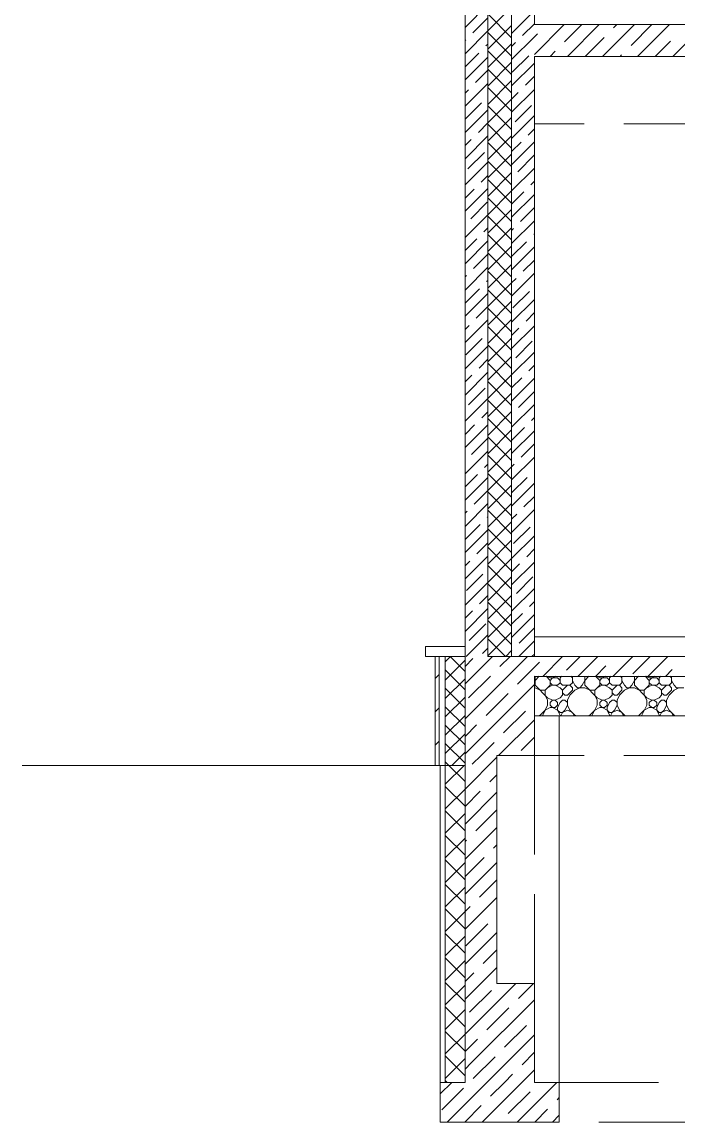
# Model space of a CAD drawing. Header units: millimetres. Extents: x 53645 to 137188, y 78097 to 135533.
# Drawn here: x 88784 to 92098, y 101230 to 106783 of the extents above; entities that cross this region are included whole.
import ezdxf

# ---------------------------------------------------------------- set-up
doc = ezdxf.new("R2010")
doc.units = ezdxf.units.MM
doc.linetypes.add('GOST2.303 4', pattern=[7, 5, -2, 0])
doc.layers.add('hatch', color=7, linetype='Continuous', lineweight=5)
doc.layers.add('Wall2', color=5, linetype='Continuous', lineweight=5)

msp = doc.modelspace()

# ---------------------------------------------------------------- linework, layer by layer
at = {"layer": 'hatch', "color": 251, "ltscale": 75}
for points in [[(91133.8, 107989.9), (91133.8, 103579.9)], [(91133.8, 103579.9), (91133.8, 107989.9)], [(91253.8, 107989.9), (91253.8, 103579.9)], [(91253.8, 103579.9), (91253.8, 107989.9)], [(90868.8, 103580), (90888.8, 103580)], [(90888.8, 103029.9), (90888.8, 103580)], [(90888.8, 103580), (90918.8, 103580)], [(90888.8, 103580), (90888.8, 103029.9)], [(90918.8, 103029.9), (90918.8, 103580)], [(90918.8, 103580), (91018.8, 103580)], [(90918.8, 103580), (90918.8, 103029.9)], [(91018.8, 103580), (91018.8, 103579.9)], [(91018.8, 103579.9), (91018.8, 103079.9)], [(91253.8, 103579.9), (91133.8, 103579.9)], [(91368.8, 103579.9), (91253.8, 103579.9)], [(91018.8, 103079.9), (91018.8, 103079.9)], [(91018.8, 103079.9), (91018.8, 103029.9)], [(91018.8, 103029.9), (90918.8, 103029.9)]]:
    msp.add_lwpolyline(points, dxfattribs=at)
at = {"layer": 'hatch', "color": 251, "lineweight": 0, "ltscale": 75}
for points in [[(91018.8, 106756), (91133.8, 106871)], [(91133.8, 106738.4), (91253.8, 106858.4)], [(91057.9, 106728.8), (91133.8, 106804.7)], [(91253.8, 106703.9), (91133.8, 106823.9)], [(91018.8, 106623.4), (91133.8, 106738.4)], [(91133.8, 106645.6), (91253.8, 106765.6)], [(91018.8, 106689.7), (91022.1, 106693)], [(91253.8, 106611.1), (91133.8, 106731.1)], [(91253.8, 106593.2), (91368.8, 106708.2)], [(91018.8, 106557.1), (91088.4, 106626.7)], [(91124.2, 106662.5), (91133.8, 106672.1)], [(91133.8, 106552.8), (91253.8, 106672.8)], [(91253.8, 106518.3), (91133.8, 106638.3)], [(91253.8, 106659.5), (91273.4, 106679.1)], [(91018.8, 106490.8), (91133.8, 106605.8)], [(91133.8, 106460), (91253.8, 106580)], [(91253.8, 106460.7), (91368.8, 106575.7)], [(91256.8, 106529.9), (91339.7, 106612.8)], [(91071.8, 106477.5), (91133.8, 106539.5)], [(91253.8, 106425.5), (91133.8, 106545.5)], [(91018.8, 106358.2), (91133.8, 106473.2)], [(91133.8, 106367.2), (91253.8, 106487.2)], [(91323.1, 106463.6), (91368.8, 106509.4)], [(91018.8, 106424.5), (91036.1, 106441.7)], [(91253.8, 106332.7), (91133.8, 106452.7)], [(91253.8, 106328.1), (91368.8, 106443.1)], [(91253.8, 106394.4), (91287.3, 106427.8)], [(91019.5, 106292.6), (91102.3, 106375.5)], [(91133.8, 106274.4), (91253.8, 106394.4)], [(91253.8, 106239.9), (91133.8, 106359.9)], [(91270.7, 106278.7), (91353.6, 106361.5)], [(91018.8, 106225.7), (91133.8, 106340.7)], [(91133.8, 106181.6), (91253.8, 106301.6)], [(91253.8, 106195.5), (91368.8, 106310.5)], [(91085.8, 106226.3), (91133.8, 106274.4)], [(91253.8, 106147), (91133.8, 106267)], [(91337, 106212.4), (91368.8, 106244.2)], [(91018.8, 106093.1), (91133.8, 106208.1)], [(91018.8, 106159.4), (91050, 106190.5)], [(91133.8, 106088.8), (91253.8, 106208.8)], [(91253.8, 106054.2), (91133.8, 106174.2)], [(91253.8, 106062.9), (91368.8, 106177.9)], [(91253.8, 106129.2), (91301.2, 106176.6)], [(91018.8, 105960.5), (91133.8, 106075.5)], [(91033.4, 106041.3), (91116.3, 106124.2)], [(91133.8, 105995.9), (91253.8, 106115.9)], [(91253.8, 105961.4), (91133.8, 106081.4)], [(91284.6, 106027.4), (91367.5, 106110.3)], [(91133.8, 105903.1), (91253.8, 106023.1)], [(91253.8, 105930.3), (91368.8, 106045.3)], [(91099.7, 105975.1), (91133.8, 106009.2)], [(91253.8, 105868.6), (91133.8, 105988.6)], [(91350.9, 105961.1), (91368.8, 105979)], [(91018.8, 105827.9), (91133.8, 105942.9)], [(91018.8, 105894.2), (91063.9, 105939.3)], [(91133.8, 105810.3), (91253.8, 105930.3)], [(91253.8, 105864), (91315.1, 105925.3)], [(91253.8, 105797.7), (91368.8, 105912.7)], [(91047.3, 105790.1), (91130.2, 105873)], [(91253.8, 105775.8), (91133.8, 105895.8)], [(91018.8, 105695.3), (91133.8, 105810.3)], [(91133.8, 105717.5), (91253.8, 105837.5)], [(91253.8, 105683), (91133.8, 105803)], [(91298.6, 105776.2), (91368.8, 105846.5)], [(91113.6, 105723.8), (91133.8, 105744)], [(91133.8, 105624.7), (91253.8, 105744.7)], [(91253.8, 105665.2), (91368.8, 105780.2)], [(91253.8, 105731.5), (91262.8, 105740.4)], [(91018.8, 105629), (91077.8, 105688)], [(91253.8, 105590.2), (91133.8, 105710.2)], [(91364.9, 105709.9), (91368.8, 105713.9)], [(91018.8, 105562.7), (91133.8, 105677.7)], [(91133.8, 105531.9), (91253.8, 105651.9)], [(91253.8, 105598.9), (91329.1, 105674.1)], [(91253.8, 105532.6), (91368.8, 105647.6)], [(91061.2, 105538.9), (91133.8, 105611.5)], [(91253.8, 105497.4), (91133.8, 105617.4)], [(91312.5, 105524.9), (91368.8, 105581.3)], [(91018.8, 105430.2), (91133.8, 105545.2)], [(91133.8, 105439.1), (91253.8, 105559.1)], [(91253.8, 105404.6), (91133.8, 105524.6)], [(91253.8, 105400), (91368.8, 105515)], [(91018.8, 105496.5), (91025.4, 105503.1)], [(91127.5, 105472.6), (91133.8, 105478.9)], [(91133.8, 105346.3), (91253.8, 105466.3)], [(91253.8, 105466.3), (91276.7, 105489.1)], [(91018.8, 105363.9), (91091.7, 105436.8)], [(91018.8, 105297.6), (91133.8, 105412.6)], [(91253.8, 105311.8), (91133.8, 105431.8)], [(91260.1, 105340), (91343, 105422.8)], [(91133.8, 105253.5), (91253.8, 105373.5)], [(91253.8, 105267.4), (91368.8, 105382.4)], [(91075.2, 105287.6), (91133.8, 105346.3)], [(91253.8, 105219), (91133.8, 105339)], [(91326.4, 105273.7), (91368.8, 105316.1)], [(91018.8, 105165), (91133.8, 105280)], [(91018.8, 105231.3), (91039.4, 105251.8)], [(91133.8, 105160.7), (91253.8, 105280.7)], [(91253.8, 105126.2), (91133.8, 105246.2)], [(91253.8, 105134.8), (91368.8, 105249.8)], [(91253.8, 105201.1), (91290.6, 105237.9)], [(91022.8, 105102.7), (91105.7, 105185.5)], [(91133.8, 105067.9), (91253.8, 105187.9)], [(91018.8, 105032.4), (91133.8, 105147.4)], [(91253.8, 105033.4), (91133.8, 105153.4)], [(91274, 105088.7), (91356.9, 105171.6)], [(91089.1, 105036.4), (91133.8, 105081.1)], [(91133.8, 104975.1), (91253.8, 105095.1)], [(91253.8, 105002.3), (91368.8, 105117.3)], [(91018.8, 104899.8), (91133.8, 105014.8)], [(91253.8, 104940.5), (91133.8, 105060.5)], [(91340.3, 105022.4), (91368.8, 105051)], [(91018.8, 104966.1), (91053.3, 105000.6)], [(91133.8, 104882.3), (91253.8, 105002.3)], [(91253.8, 104847.7), (91133.8, 104967.7)], [(91253.8, 104936), (91304.5, 104986.6)], [(91253.8, 104869.7), (91368.8, 104984.7)], [(91036.7, 104851.4), (91119.6, 104934.3)], [(91133.8, 104789.4), (91253.8, 104909.4)], [(91288, 104837.5), (91368.8, 104918.4)], [(91018.8, 104767.3), (91133.8, 104882.3)], [(91253.8, 104754.9), (91133.8, 104874.9)], [(91253.8, 104737.1), (91368.8, 104852.1)], [(91103, 104785.1), (91133.8, 104816)], [(91133.8, 104696.6), (91253.8, 104816.6)], [(91018.8, 104634.7), (91133.8, 104749.7)], [(91018.8, 104701), (91067.2, 104749.3)], [(91253.8, 104662.1), (91133.8, 104782.1)], [(91354.2, 104771.2), (91368.8, 104785.8)], [(91050.6, 104600.2), (91133.5, 104683)], [(91133.8, 104603.8), (91253.8, 104723.8)], [(91253.8, 104569.3), (91133.8, 104689.3)], [(91253.8, 104670.8), (91318.5, 104735.4)], [(91253.8, 104604.5), (91368.8, 104719.5)], [(91133.8, 104511), (91253.8, 104631)], [(91301.9, 104586.2), (91368.8, 104653.2)], [(91018.8, 104502.1), (91133.8, 104617.1)], [(91253.8, 104476.5), (91133.8, 104596.5)], [(91253.8, 104471.9), (91368.8, 104586.9)], [(91116.9, 104533.9), (91133.8, 104550.8)], [(91133.8, 104418.2), (91253.8, 104538.2)], [(91253.8, 104538.2), (91266.1, 104550.5)], [(91368.2, 104520), (91368.8, 104520.6)], [(91018.8, 104435.8), (91081.1, 104498.1)], [(91018.8, 104369.5), (91133.8, 104484.5)], [(91253.8, 104383.7), (91133.8, 104503.7)], [(91253.8, 104405.6), (91332.4, 104484.2)], [(91064.6, 104348.9), (91133.8, 104418.2)], [(91133.8, 104325.4), (91253.8, 104445.4)], [(91253.8, 104290.9), (91133.8, 104410.9)], [(91253.8, 104339.3), (91368.8, 104454.3)], [(91018.8, 104236.9), (91133.8, 104351.9)], [(91133.8, 104232.6), (91253.8, 104352.6)], [(91315.8, 104335), (91368.8, 104388.1)], [(91018.8, 104303.2), (91028.8, 104313.1)], [(91253.8, 104198.1), (91133.8, 104318.1)], [(91253.8, 104206.8), (91368.8, 104321.8)], [(91253.8, 104273.1), (91280, 104299.2)], [(91018.8, 104170.6), (91095.1, 104246.8)], [(91130.8, 104282.6), (91133.8, 104285.6)], [(91133.8, 104139.8), (91253.8, 104259.8)], [(91018.8, 104104.3), (91133.8, 104219.3)], [(91253.8, 104105.3), (91133.8, 104225.3)], [(91253.8, 104074.2), (91368.8, 104189.2)], [(91263.4, 104150.1), (91346.3, 104232.9)], [(91078.5, 104097.7), (91133.8, 104153.1)], [(91133.8, 104047), (91253.8, 104167)], [(91253.8, 104012.5), (91133.8, 104132.5)], [(91018.8, 103971.8), (91133.8, 104086.8)], [(91133.8, 103954.2), (91253.8, 104074.2)], [(91329.7, 104083.8), (91368.8, 104122.9)], [(91018.8, 104038.1), (91042.7, 104061.9)], [(91253.8, 103919.7), (91133.8, 104039.7)], [(91253.8, 103941.6), (91368.8, 104056.6)], [(91253.8, 104007.9), (91293.9, 104048)], [(91026.1, 103912.7), (91109, 103995.6)], [(91133.8, 103861.4), (91253.8, 103981.4)], [(91277.4, 103898.8), (91360.2, 103981.7)], [(91018.8, 103839.2), (91133.8, 103954.2)], [(91253.8, 103826.9), (91133.8, 103946.9)], [(91253.8, 103809), (91368.8, 103924)], [(91092.4, 103846.4), (91133.8, 103887.9)], [(91133.8, 103768.6), (91253.8, 103888.6)], [(91253.8, 103734), (91133.8, 103854)], [(91343.6, 103832.5), (91368.8, 103857.7)], [(91018.8, 103706.6), (91133.8, 103821.6)], [(91018.8, 103772.9), (91056.6, 103810.6)], [(91133.8, 103675.8), (91253.8, 103795.8)], [(91253.8, 103742.7), (91307.8, 103796.7)], [(91040, 103661.5), (91122.9, 103744.4)], [(91253.8, 103641.2), (91133.8, 103761.2)], [(91253.8, 103676.4), (91368.8, 103791.4)], [(91024.8, 103579.9), (91133.8, 103689)], [(91133.8, 103582.9), (91253.8, 103702.9)], [(91291.3, 103647.6), (91368.8, 103725.1)], [(91222.3, 103579.9), (91133.8, 103668.4)], [(91289.9, 103579.9), (91368.8, 103658.8)], [(90918.8, 103553.6), (90945.2, 103580)], [(91018.8, 103505), (90943.9, 103580)], [(91106.3, 103595.2), (91133.8, 103622.7)], [(91223.7, 103579.9), (91253.8, 103610.1)], [(91253.8, 103610.1), (91255.5, 103611.8)], [(91357.6, 103581.3), (91368.8, 103592.6)], [(90918.8, 103460.8), (91018.8, 103560.8)], [(91018.8, 103412.2), (90918.8, 103512.2)], [(90918.8, 103367.9), (91018.8, 103467.9)], [(91018.8, 103319.4), (90918.8, 103419.4)], [(90918.8, 103275.1), (91018.8, 103375.1)], [(91018.8, 103226.6), (90918.8, 103326.6)], [(90918.8, 103182.3), (91018.8, 103282.3)], [(91018.8, 103133.8), (90918.8, 103233.8)], [(90918.8, 103089.5), (91018.8, 103189.5)], [(91018.8, 103041), (90918.8, 103141)], [(90952.1, 103029.9), (91018.8, 103096.7)], [(90937.1, 103029.9), (90918.8, 103048.2)]]:
    msp.add_lwpolyline(points, dxfattribs=at)
at = {"layer": 'hatch', "color": 251, "ltscale": 100}
for points in [[(91368.8, 106769.9), (91368.8, 106869.9)], [(91253.8, 106725.8), (91368.8, 106840.8)], [(91309.2, 106714.9), (91368.8, 106774.5)], [(91368.8, 106619.9), (91518.9, 106769.9)], [(91368.8, 106769.9), (96418.8, 106769.9)], [(91368.8, 106708.2), (91384.7, 106724.1)], [(91368.8, 103579.9), (100018.8, 103579.9)], [(91368.8, 103280), (91368.8, 103480)], [(91368.8, 103480), (96418.8, 103479.9)], [(96418.8, 103479.9), (91368.8, 103479.9)], [(91018.8, 103079.9), (91018.8, 101429.9)], [(90918.8, 103029.9), (91018.8, 103029.9)], [(91018.8, 103029.9), (91018.8, 101429.9)], [(91018.8, 101429.9), (90918.9, 101429.9)], [(91018.8, 101429.9), (91018.8, 101429.9)]]:
    msp.add_lwpolyline(points, dxfattribs=at)
at = {"layer": 'hatch', "color": 251, "lineweight": 0, "ltscale": 100}
for points in [[(91520.9, 106683.5), (91607.3, 106769.9)], [(91535.7, 106609.9), (91695.7, 106769.9)], [(91712.5, 106609.9), (91872.5, 106769.9)], [(91767.5, 106753.3), (91784.1, 106769.9)], [(91855.9, 106664.9), (91960.9, 106769.9)], [(91889.3, 106609.9), (92049.3, 106769.9)], [(92066, 106609.9), (92226, 106769.9)], [(91624.1, 106609.9), (91719.7, 106705.6)], [(91977.7, 106609.9), (92054.7, 106687)], [(91447.3, 106609.9), (91473.1, 106635.8)], [(91800.9, 106609.9), (91808.1, 106617.2)], [(91410.9, 103479.9), (91510.9, 103579.9)], [(91529.7, 103510.3), (91599.3, 103579.9)], [(91587.7, 103479.9), (91687.7, 103579.9)], [(91764.5, 103479.9), (91864.5, 103579.9)], [(91864.7, 103491.8), (91952.9, 103579.9)], [(91941.2, 103479.9), (92041.2, 103579.9)], [(91368.8, 103526.3), (91393.6, 103551)], [(91676.1, 103479.9), (91728.6, 103532.4)], [(92029.6, 103479.9), (92063.6, 103513.9)], [(91018.8, 102911.1), (91178.8, 103071.1)], [(91055.1, 103035.7), (91099.3, 103079.9)], [(91143.4, 102947.3), (91178.8, 102982.7)], [(91018.8, 102822.7), (91095.7, 102899.6)], [(91018.8, 102734.3), (91178.8, 102894.3)], [(91073.6, 102700.7), (91178.8, 102805.9)], [(91018.8, 102557.5), (91178.8, 102717.5)], [(91018.8, 102645.9), (91025.9, 102653)], [(91162, 102612.3), (91178.8, 102629.2)], [(91018.8, 102469.2), (91114.3, 102564.6)], [(91018.8, 102380.8), (91178.8, 102540.8)], [(91092.2, 102365.7), (91178.8, 102452.4)], [(91018.8, 102204), (91178.8, 102364)], [(91018.8, 102292.4), (91044.4, 102318)], [(91018.8, 102027.2), (91178.8, 102187.2)], [(91022.4, 102119.1), (91132.8, 102229.6)], [(91110.7, 102030.7), (91178.8, 102098.8)], [(91018.8, 101850.4), (91178.8, 102010.4)], [(91018.8, 101938.8), (91063, 101983)], [(91040.9, 101784.1), (91151.4, 101894.6)], [(91018.8, 101673.6), (91133.5, 101788.3)], [(91018.8, 101585.3), (91081.6, 101648)], [(91018.8, 101496.9), (91050.3, 101528.4)], [(90893.8, 101371.9), (90951.9, 101429.9)], [(90928.7, 101229.9), (91128.7, 101429.9)], [(91105.5, 101229.9), (91305.5, 101429.9)], [(91147.9, 101360.7), (91217.1, 101429.9)], [(91282.2, 101229.9), (91482.2, 101429.9)], [(90901.3, 101290.9), (91011.7, 101401.4)], [(91236.3, 101272.3), (91346.7, 101382.8)], [(91482.9, 101342.2), (91493.8, 101353.2)], [(91017.1, 101229.9), (91100.1, 101313)], [(91370.6, 101229.9), (91435.1, 101294.4)], [(91459, 101229.9), (91493.8, 101264.8)]]:
    msp.add_lwpolyline(points, dxfattribs=at)
at = {"layer": 'hatch', "color": 251, "ltscale": 100}
msp.add_lwpolyline([(91368.8, 103679.9), (100018.8, 103679.9), (100018.8, 103579.9), (91368.8, 103579.9)], close=True, dxfattribs=at)
at = {"layer": 'hatch', "color": 251, "linetype": 'ByBlock', "lineweight": 0, "ltscale": 100}
for points in [[(91018.8, 103441.4), (91157.4, 103579.9)], [(91018.8, 103264.7), (91334.1, 103579.9)], [(91194.7, 103528.9), (91245.8, 103579.9)], [(91018.8, 103529.8), (91058.6, 103569.6)], [(91283.1, 103440.5), (91368.8, 103526.3)], [(91036.5, 103370.7), (91147, 103481.2)], [(91018.8, 103087.9), (91368.8, 103437.9)], [(91124.9, 103282.3), (91235.4, 103392.8)], [(91213.3, 103193.9), (91323.8, 103304.4)], [(91187.7, 103079.9), (91368.8, 103261.1)], [(91018.8, 103176.3), (91077.2, 103234.6)], [(91099.3, 103079.9), (91165.5, 103146.2)], [(91301.7, 103105.5), (91368.8, 103172.7)], [(91364.5, 103079.9), (91368.8, 103084.3)], [(91133.5, 101788.3), (91275.1, 101929.9)], [(91287.5, 101853.9), (91363.5, 101929.9)], [(91050.3, 101528.4), (91368.8, 101846.9)], [(91129.3, 101695.7), (91239.8, 101806.2)], [(91217.7, 101607.3), (91328.2, 101717.8)], [(91128.7, 101429.9), (91368.8, 101670.1)], [(91306.1, 101519), (91368.8, 101581.7)], [(91059.5, 101449.1), (91170, 101559.6)], [(91217.1, 101429.9), (91258.3, 101471.2)], [(91305.5, 101429.9), (91368.8, 101493.3)]]:
    msp.add_lwpolyline(points, dxfattribs=at)
at = {"layer": 'hatch', "color": 251, "linetype": 'ByBlock', "ltscale": 100}
for points in [[(91018.8, 103079.9), (91018.8, 103579.9)], [(91133.8, 103579.9), (91368.8, 103579.9)], [(91018.8, 103079.9), (91018.8, 103079.9)]]:
    msp.add_lwpolyline(points, dxfattribs=at)
at = {"layer": 'hatch', "color": 251, "lineweight": 15, "ltscale": 75}
for points in [[(90868.8, 103469.1), (90888.8, 103489.1)], [(90868.8, 103300.7), (90888.8, 103320.7)], [(90868.8, 103132.3), (90888.8, 103152.3)]]:
    msp.add_lwpolyline(points, dxfattribs=at)
at = {"layer": 'hatch', "color": 251, "lineweight": 15, "ltscale": 100}
for points in [[(91368.8, 103452), (91372.7, 103459.6)], [(91372.7, 103434.6), (91372.7, 103480)], [(91372.7, 103459.6), (91393, 103480)], [(91447.7, 103459.6), (91427.3, 103480)], [(91447.7, 103472.1), (91432, 103480)], [(91447.7, 103472.1), (91485.2, 103472.1)], [(91447.7, 103459.6), (91460.2, 103472.1)], [(91447.7, 103434.6), (91447.7, 103459.6)], [(91460.2, 103472.1), (91475.8, 103480)], [(91497.7, 103459.6), (91485.2, 103472.1)], [(91497.7, 103472.1), (91505.5, 103480)], [(91497.7, 103447.1), (91497.7, 103472.1)], [(91560.2, 103472.1), (91552.3, 103480)], [(91560.2, 103447.1), (91560.2, 103480)], [(91572.7, 103434.6), (91560.2, 103459.6)], [(91610.2, 103434.6), (91622.7, 103459.6)], [(91622.7, 103434.6), (91622.7, 103480)], [(91622.7, 103459.6), (91643, 103480)], [(91697.7, 103459.6), (91677.3, 103480)], [(91697.7, 103472.1), (91682, 103480)], [(91697.7, 103472.1), (91735.2, 103472.1)], [(91697.7, 103459.6), (91710.2, 103472.1)], [(91697.7, 103434.6), (91697.7, 103459.6)], [(91710.2, 103472.1), (91725.8, 103480)], [(91747.7, 103459.6), (91735.2, 103472.1)], [(91747.7, 103472.1), (91755.5, 103480)], [(91747.7, 103447.1), (91747.7, 103472.1)], [(91810.2, 103472.1), (91802.3, 103480)], [(91810.2, 103447.1), (91810.2, 103480)], [(91822.7, 103434.6), (91810.2, 103459.6)], [(91860.2, 103434.6), (91872.7, 103459.6)], [(91872.7, 103434.6), (91872.7, 103480)], [(91872.7, 103459.6), (91893, 103480)], [(91947.7, 103459.6), (91927.3, 103480)], [(91947.7, 103472.1), (91932, 103480)], [(91947.7, 103472.1), (91985.2, 103472.1)], [(91947.7, 103459.6), (91960.2, 103472.1)], [(91947.7, 103434.6), (91947.7, 103459.6)], [(91960.2, 103472.1), (91975.8, 103480)], [(91997.7, 103459.6), (91985.2, 103472.1)], [(91997.7, 103472.1), (92005.5, 103480)], [(91997.7, 103447.1), (91997.7, 103472.1)], [(92060.2, 103472.1), (92052.3, 103480)], [(92060.2, 103447.1), (92060.2, 103480)], [(92072.7, 103434.6), (92060.2, 103459.6)], [(91368.8, 103422.1), (91372.7, 103422.1)], [(91435.2, 103372.1), (91372.7, 103434.6)], [(91397.7, 103409.6), (91372.7, 103422.1)], [(91397.7, 103409.6), (91422.7, 103409.6)], [(91422.7, 103409.6), (91447.7, 103434.6)], [(91422.7, 103384.6), (91422.7, 103409.6)], [(91435.2, 103422.1), (91460.2, 103434.6)], [(91460.2, 103434.6), (91447.7, 103447.1)], [(91460.2, 103434.6), (91485.2, 103434.6)], [(91497.7, 103422.1), (91472.7, 103434.6)], [(91485.2, 103434.6), (91497.7, 103447.1)], [(91510.2, 103434.6), (91497.7, 103447.1)], [(91510.2, 103409.6), (91497.7, 103422.1)], [(91510.2, 103434.6), (91547.7, 103434.6)], [(91510.2, 103409.6), (91535.2, 103434.6)], [(91510.2, 103384.6), (91510.2, 103409.6)], [(91535.2, 103384.6), (91560.2, 103409.6)], [(91547.7, 103434.6), (91560.2, 103447.1)], [(91560.2, 103422.1), (91547.7, 103434.6)], [(91547.7, 103384.6), (91572.7, 103409.6)], [(91560.2, 103409.6), (91560.2, 103422.1)], [(91585.2, 103422.1), (91572.7, 103434.6)], [(91572.7, 103409.6), (91597.7, 103422.1)], [(91585.2, 103422.1), (91622.7, 103422.1)], [(91597.7, 103422.1), (91610.2, 103434.6)], [(91685.2, 103372.1), (91622.7, 103434.6)], [(91647.7, 103409.6), (91622.7, 103422.1)], [(91647.7, 103409.6), (91672.7, 103409.6)], [(91672.7, 103409.6), (91697.7, 103434.6)], [(91672.7, 103384.6), (91672.7, 103409.6)], [(91685.2, 103422.1), (91710.2, 103434.6)], [(91710.2, 103434.6), (91697.7, 103447.1)], [(91710.2, 103434.6), (91735.2, 103434.6)], [(91747.7, 103422.1), (91722.7, 103434.6)], [(91735.2, 103434.6), (91747.7, 103447.1)], [(91760.2, 103434.6), (91747.7, 103447.1)], [(91760.2, 103409.6), (91747.7, 103422.1)], [(91760.2, 103434.6), (91797.7, 103434.6)], [(91760.2, 103409.6), (91785.2, 103434.6)], [(91760.2, 103384.6), (91760.2, 103409.6)], [(91785.2, 103384.6), (91810.2, 103409.6)], [(91797.7, 103434.6), (91810.2, 103447.1)], [(91810.2, 103422.1), (91797.7, 103434.6)], [(91797.7, 103384.6), (91822.7, 103409.6)], [(91810.2, 103409.6), (91810.2, 103422.1)], [(91835.2, 103422.1), (91822.7, 103434.6)], [(91822.7, 103409.6), (91847.7, 103422.1)], [(91835.2, 103422.1), (91872.7, 103422.1)], [(91847.7, 103422.1), (91860.2, 103434.6)], [(91935.2, 103372.1), (91872.7, 103434.6)], [(91897.7, 103409.6), (91872.7, 103422.1)], [(91897.7, 103409.6), (91922.7, 103409.6)], [(91922.7, 103409.6), (91947.7, 103434.6)], [(91922.7, 103384.6), (91922.7, 103409.6)], [(91935.2, 103422.1), (91960.2, 103434.6)], [(91960.2, 103434.6), (91947.7, 103447.1)], [(91960.2, 103434.6), (91985.2, 103434.6)], [(91997.7, 103422.1), (91972.7, 103434.6)], [(91985.2, 103434.6), (91997.7, 103447.1)], [(92010.2, 103434.6), (91997.7, 103447.1)], [(92010.2, 103409.6), (91997.7, 103422.1)], [(92010.2, 103434.6), (92047.7, 103434.6)], [(92010.2, 103409.6), (92035.2, 103434.6)], [(92010.2, 103384.6), (92010.2, 103409.6)], [(92035.2, 103384.6), (92060.2, 103409.6)], [(92047.7, 103434.6), (92060.2, 103447.1)], [(92060.2, 103422.1), (92047.7, 103434.6)], [(92047.7, 103384.6), (92072.7, 103409.6)], [(92060.2, 103409.6), (92060.2, 103422.1)], [(92085.2, 103422.1), (92072.7, 103434.6)], [(92072.7, 103409.6), (92097.7, 103422.1)], [(92085.2, 103422.1), (92122.7, 103422.1)], [(91435.2, 103359.6), (91422.7, 103384.6)], [(91460.2, 103359.6), (91435.2, 103372.1)], [(91435.2, 103334.6), (91435.2, 103359.6)], [(91447.7, 103347.1), (91460.2, 103359.6)], [(91460.2, 103359.6), (91472.7, 103359.6)], [(91472.7, 103359.6), (91497.7, 103372.1)], [(91485.2, 103347.1), (91472.7, 103359.6)], [(91497.7, 103372.1), (91510.2, 103384.6)], [(91497.7, 103347.1), (91510.2, 103359.6)], [(91522.7, 103384.6), (91510.2, 103397.1)], [(91510.2, 103359.6), (91522.7, 103359.6)], [(91522.7, 103384.6), (91535.2, 103384.6)], [(91535.2, 103347.1), (91522.7, 103359.6)], [(91547.7, 103384.6), (91535.2, 103359.6)], [(91535.2, 103334.6), (91535.2, 103359.6)], [(91685.2, 103359.6), (91672.7, 103384.6)], [(91710.2, 103359.6), (91685.2, 103372.1)], [(91685.2, 103334.6), (91685.2, 103359.6)], [(91697.7, 103347.1), (91710.2, 103359.6)], [(91710.2, 103359.6), (91722.7, 103359.6)], [(91722.7, 103359.6), (91747.7, 103372.1)], [(91735.2, 103347.1), (91722.7, 103359.6)], [(91747.7, 103372.1), (91760.2, 103384.6)], [(91747.7, 103347.1), (91760.2, 103359.6)], [(91772.7, 103384.6), (91760.2, 103397.1)], [(91760.2, 103359.6), (91772.7, 103359.6)], [(91772.7, 103384.6), (91785.2, 103384.6)], [(91785.2, 103347.1), (91772.7, 103359.6)], [(91797.7, 103384.6), (91785.2, 103359.6)], [(91785.2, 103334.6), (91785.2, 103359.6)], [(91935.2, 103359.6), (91922.7, 103384.6)], [(91960.2, 103359.6), (91935.2, 103372.1)], [(91935.2, 103334.6), (91935.2, 103359.6)], [(91947.7, 103347.1), (91960.2, 103359.6)], [(91960.2, 103359.6), (91972.7, 103359.6)], [(91972.7, 103359.6), (91997.7, 103372.1)], [(91985.2, 103347.1), (91972.7, 103359.6)], [(91997.7, 103372.1), (92010.2, 103384.6)], [(91997.7, 103347.1), (92010.2, 103359.6)], [(92022.7, 103384.6), (92010.2, 103397.1)], [(92010.2, 103359.6), (92022.7, 103359.6)], [(92022.7, 103384.6), (92035.2, 103384.6)], [(92035.2, 103347.1), (92022.7, 103359.6)], [(92047.7, 103384.6), (92035.2, 103359.6)], [(92035.2, 103334.6), (92035.2, 103359.6)], [(91397.7, 103284.6), (91422.7, 103309.6)], [(91410.2, 103284.6), (91435.2, 103334.6)], [(91422.7, 103309.6), (91447.7, 103322.1)], [(91447.7, 103334.6), (91447.7, 103347.1)], [(91460.2, 103322.1), (91447.7, 103334.6)], [(91447.7, 103322.1), (91472.7, 103322.1)], [(91485.2, 103309.6), (91460.2, 103322.1)], [(91472.7, 103322.1), (91485.2, 103334.6)], [(91485.2, 103334.6), (91485.2, 103347.1)], [(91485.2, 103322.1), (91497.7, 103347.1)], [(91485.2, 103309.6), (91485.2, 103322.1)], [(91497.7, 103297.1), (91485.2, 103309.6)], [(91497.7, 103284.6), (91485.2, 103309.6)], [(91497.7, 103297.1), (91510.2, 103297.1)], [(91501.6, 103280), (91510.2, 103297.1)], [(91510.2, 103297.1), (91522.7, 103309.6)], [(91510.2, 103297.1), (91535.2, 103309.6)], [(91522.7, 103309.6), (91535.2, 103334.6)], [(91547.7, 103309.6), (91535.2, 103334.6)], [(91560.2, 103297.1), (91535.2, 103309.6)], [(91560.2, 103297.1), (91535.2, 103309.6)], [(91572.7, 103284.6), (91547.7, 103309.6)], [(91568.8, 103280), (91560.2, 103297.1)], [(91647.7, 103284.6), (91672.7, 103309.6)], [(91660.2, 103284.6), (91685.2, 103334.6)], [(91672.7, 103309.6), (91697.7, 103322.1)], [(91697.7, 103334.6), (91697.7, 103347.1)], [(91710.2, 103322.1), (91697.7, 103334.6)], [(91697.7, 103322.1), (91722.7, 103322.1)], [(91735.2, 103309.6), (91710.2, 103322.1)], [(91722.7, 103322.1), (91735.2, 103334.6)], [(91735.2, 103334.6), (91735.2, 103347.1)], [(91735.2, 103322.1), (91747.7, 103347.1)], [(91735.2, 103309.6), (91735.2, 103322.1)], [(91747.7, 103297.1), (91735.2, 103309.6)], [(91747.7, 103284.6), (91735.2, 103309.6)], [(91747.7, 103297.1), (91760.2, 103297.1)], [(91751.6, 103280), (91760.2, 103297.1)], [(91760.2, 103297.1), (91772.7, 103309.6)], [(91760.2, 103297.1), (91785.2, 103309.6)], [(91772.7, 103309.6), (91785.2, 103334.6)], [(91797.7, 103309.6), (91785.2, 103334.6)], [(91810.2, 103297.1), (91785.2, 103309.6)], [(91810.2, 103297.1), (91785.2, 103309.6)], [(91822.7, 103284.6), (91797.7, 103309.6)], [(91818.8, 103280), (91810.2, 103297.1)], [(91897.7, 103284.6), (91922.7, 103309.6)], [(91910.2, 103284.6), (91935.2, 103334.6)], [(91922.7, 103309.6), (91947.7, 103322.1)], [(91947.7, 103334.6), (91947.7, 103347.1)], [(91960.2, 103322.1), (91947.7, 103334.6)], [(91947.7, 103322.1), (91972.7, 103322.1)], [(91985.2, 103309.6), (91960.2, 103322.1)], [(91972.7, 103322.1), (91985.2, 103334.6)], [(91985.2, 103334.6), (91985.2, 103347.1)], [(91985.2, 103322.1), (91997.7, 103347.1)], [(91985.2, 103309.6), (91985.2, 103322.1)], [(91997.7, 103297.1), (91985.2, 103309.6)], [(91997.7, 103284.6), (91985.2, 103309.6)], [(91997.7, 103297.1), (92010.2, 103297.1)], [(92001.6, 103280), (92010.2, 103297.1)], [(92010.2, 103297.1), (92022.7, 103309.6)], [(92010.2, 103297.1), (92035.2, 103309.6)], [(92022.7, 103309.6), (92035.2, 103334.6)], [(92047.7, 103309.6), (92035.2, 103334.6)], [(92060.2, 103297.1), (92035.2, 103309.6)], [(92060.2, 103297.1), (92035.2, 103309.6)], [(92072.7, 103284.6), (92047.7, 103309.6)], [(92068.8, 103280), (92060.2, 103297.1)], [(91388.3, 103280), (91397.7, 103284.6)], [(91410.2, 103280), (91410.2, 103284.6)], [(91497.7, 103280), (91497.7, 103284.6)], [(91582, 103280), (91572.7, 103284.6)], [(91638.3, 103280), (91647.7, 103284.6)], [(91660.2, 103280), (91660.2, 103284.6)], [(91747.7, 103280), (91747.7, 103284.6)], [(91832, 103280), (91822.7, 103284.6)], [(91888.3, 103280), (91897.7, 103284.6)], [(91910.2, 103280), (91910.2, 103284.6)], [(91997.7, 103280), (91997.7, 103284.6)], [(92082, 103280), (92072.7, 103284.6)], [(90918.8, 102934.8), (91014, 103029.9)], [(91018.8, 102948.2), (90937.1, 103029.9)], [(91018.8, 102824.4), (90918.8, 102924.4)], [(90918.8, 102811.1), (91018.8, 102911.1)], [(91018.8, 102700.7), (90918.8, 102800.7)], [(90918.9, 102687.4), (91018.8, 102787.4)], [(91018.8, 102576.9), (90918.9, 102676.9)], [(90918.9, 102563.6), (91018.8, 102663.6)], [(91018.8, 102453.2), (90918.9, 102553.2)], [(90918.9, 102439.9), (91018.8, 102539.9)], [(91018.8, 102329.5), (90918.9, 102429.4)], [(90918.9, 102316.1), (91018.8, 102416.1)], [(91018.8, 102205.7), (90918.9, 102305.7)], [(90918.9, 102192.4), (91018.8, 102292.4)], [(91018.8, 102082), (90918.9, 102181.9)], [(90918.9, 102068.6), (91018.8, 102168.6)], [(91018.8, 101958.2), (90918.9, 102058.2)], [(90918.9, 101944.9), (91018.8, 102044.9)], [(91018.8, 101834.5), (90918.9, 101934.5)], [(90918.9, 101821.2), (91018.8, 101921.1)], [(91018.8, 101710.7), (90918.9, 101810.7)], [(90918.9, 101697.4), (91018.8, 101797.4)], [(91018.8, 101587), (90918.9, 101687)], [(90918.9, 101573.7), (91018.8, 101673.6)], [(91018.8, 101463.3), (90918.9, 101563.2)], [(90918.9, 101449.9), (91018.8, 101549.9)], [(90928.4, 101429.9), (90918.9, 101439.5)]]:
    msp.add_lwpolyline(points, dxfattribs=at)
at = {"layer": 'Wall2', "color": 4, "linetype": 'GOST2.303 4', "lineweight": 0, "ltscale": 100}
msp.add_line((91368.8, 103079.9), (91368.8, 101929.9), dxfattribs=at)
at = {"layer": 'Wall2', "ltscale": 50}
for points in [[(91018.8, 103579.9), (91018.8, 107989.9)], [(96418.8, 106609.9), (91368.8, 106609.9)], [(91368.8, 106609.9), (91368.8, 103579.9)], [(91368.8, 103479.9), (91368.8, 103079.9)], [(96418.8, 103279.9), (91368.8, 103280)], [(91178.8, 101929.9), (91178.8, 103079.9)], [(91368.8, 103079.9), (91178.8, 103079.9)], [(91368.8, 101929.9), (91178.8, 101929.9)], [(91368.8, 101429.9), (91368.8, 101929.9)], [(91368.8, 101429.9), (91493.8, 101429.9)], [(91493.8, 101429.9), (91493.8, 101229.9)]]:
    msp.add_lwpolyline(points, dxfattribs=at)
at = {"layer": 'Wall2', "color": 4, "linetype": 'GOST2.303 4', "lineweight": 0, "ltscale": 100}
msp.add_lwpolyline([(100018.8, 106269.9), (91368.8, 106269.9)], dxfattribs=at)
at = {"layer": 'Wall2', "lineweight": 20, "ltscale": 50}
msp.add_lwpolyline([(90818.8, 103630), (91018.8, 103630), (91018.8, 103580), (90818.8, 103580)], close=True, dxfattribs=at)
for points in [[(90868.8, 103029.9), (90868.8, 103580)], [(88784.3, 103029.9), (90893.8, 103029.9)], [(88784.3, 103029.9), (90893.8, 103029.9)], [(90888.8, 103029.9), (90868.8, 103029.9)], [(90918.8, 103029.9), (90888.8, 103029.9)], [(90918.9, 101429.9), (90918.8, 103029.9)], [(90893.8, 101229.9), (90893.8, 101429.9)], [(90893.8, 101429.9), (91018.8, 101429.9)], [(91493.8, 101229.9), (90893.8, 101229.9)]]:
    msp.add_lwpolyline(points, dxfattribs=at)
at = {"layer": 'Wall2', "color": 4, "linetype": 'GOST2.303 4', "lineweight": 0, "ltscale": 100}
for points in [[(91368.8, 103479.9), (100018.8, 103479.9), (100018.8, 103079.9), (91368.8, 103079.9)], [(91493.8, 101429.9), (99893.8, 101429.9), (99893.8, 101229.9), (91493.8, 101229.9)]]:
    msp.add_lwpolyline(points, close=True, dxfattribs=at)
at = {"layer": 'Wall2', "color": 4, "linetype": 'Continuous', "lineweight": 0, "ltscale": 75}
for points in [[(91493.8, 101229.9), (91493.8, 103280)], [(91493.8, 103280), (96293.8, 103280)], [(90893.8, 103029.9), (90893.8, 101229.9)], [(90893.8, 101229.9), (91493.8, 101229.9)]]:
    msp.add_lwpolyline(points, dxfattribs=at)

doc.saveas('drawing.dxf')
